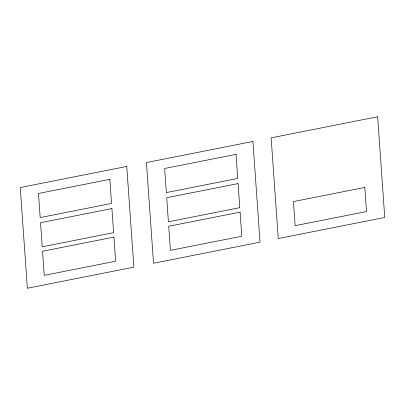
<?xml version="1.0" encoding="UTF-8"?>
<svg xmlns="http://www.w3.org/2000/svg" width="405" height="405" viewBox="0 0 405 405"><rect width="100%" height="100%" fill="white"/><g stroke="black" fill="none" stroke-linecap="round" stroke-linejoin="round"><path stroke-width="0.61" d="M126.75 166.445L20.25 187.54L27.358 288.249L133.863 267.153L126.75 166.445M252.917 141.456L146.418 162.552L153.525 263.26L260.03 242.165L252.917 141.456M377.642 116.751L271.137 137.847L278.25 238.555L384.75 217.46L377.642 116.751M109.846 179.339L38.485 193.474L40.186 217.571L111.547 203.437L109.846 179.339M236.014 154.351L164.653 168.485L166.354 192.583L237.715 178.448L236.014 154.351M111.912 208.57L40.546 222.704L42.247 246.797L113.613 232.662L111.912 208.57M238.079 183.581L166.713 197.711L168.414 221.808L239.78 207.674L238.079 183.581M113.926 237.122L42.56 251.257L44.261 275.354L115.627 261.22L113.926 237.122M240.094 212.134L168.728 226.268L170.429 250.366L241.795 236.231L240.094 212.134M364.814 187.429L293.453 201.563L295.154 225.661L366.515 211.526L364.814 187.429"/></g></svg>
